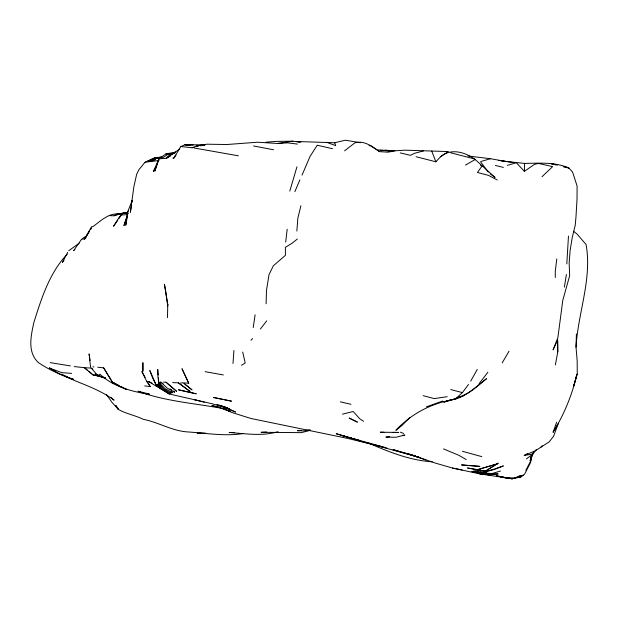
<?xml version="1.0" encoding="UTF-8"?>
<svg xmlns="http://www.w3.org/2000/svg" width="619" height="619" viewBox="0 0 619 619"><rect width="100%" height="100%" fill="white"/><g stroke="black" fill="none" stroke-linecap="round" stroke-linejoin="round"><path stroke-width="0.93" d="M551.869 166.441L538.244 163.401L534.406 164.414L524.417 171.316L524.564 163.416L502.079 161.041M167.478 317.679L167.772 303.914L167.71 306.25M266.108 303.743L266.464 290.566L269.01 274.604L273.35 265.814L285.421 255.299L285.374 247.337L291.905 243.352L297.36 239.027M556.674 422.189L553.123 432.17C564.164 414.359 572.273 394.566 576.939 374.124L573.612 386.271L577.264 374.077L577.171 360.776L576.026 347.166L576.413 333.997M232.992 363.477L233.912 350.478M576.026 347.174C577.898 312.997 592.298 278.898 586.061 244.482L577.047 234.059L573.504 231.251M568.474 236.071L566.803 263.926M296.857 231.08L297.855 218.097L300.927 205.732M285.699 242.106L287.17 229.262M556.767 258.951L555.258 271.633L555.289 277.467M131.932 202.235L132.218 200.401L127.413 212.472L125.75 225.27L127.243 217.06M253.225 327.528L255.105 314.816M131.507 204.982L130.369 212.309L133.836 186.884L136.652 174.341L138.749 169.946L144.838 162.433L153.179 158.34L157.891 157.737M564.366 287.154L566.393 274.573M174.953 152.986L168.933 155.593L165.706 158.371L158.913 158.812L154.866 171.014L158.913 158.812L165.962 153.891L175.61 152.104M530.351 461.542L531.512 455.244M555.344 364.955L557.789 351.894L557.611 340.102L553.069 349.859L557.851 337.788L562.795 300.269L569.658 275.749L569.147 262.974L570.153 250.2L572.227 237.626L575.237 225.223L575.972 216.944L577.016 199.318L577.101 186.071L572.567 172.012L568.822 167.973C554.895 161.838 539.366 163.215 524.564 163.416M525.848 470.301L530.545 461.325L531.752 455.066M532.448 453.727L530.514 462.641L524.579 474.162L520.966 476.924L512.137 478.796L479.725 473.852L452.535 468.057L435.227 463.058L411.356 454.803M530.545 461.325L530.197 460.443L531.048 456.868M296.942 166.828L289.8 191.109M127.909 213.416L123.932 225.633L127.251 216.302M530.197 460.443L533.609 451.793M294.845 191.704L299.859 179.912M158.843 159.222L153.365 171.595L156.328 166M302.049 175.115L310.057 156.375L317.245 145.225M158.743 383.826L158.433 377.845M67.664 252.397L62.349 262.417L64.005 260.135M470.695 381.188L477.257 369.45M502.202 362.858L509.066 351.182M553.123 432.17L558.276 423.667L553.556 436.279L549.208 441.85L535.404 450.748L524.254 455.437L532.967 454.021L536.371 449.471M172.863 158.116L173.746 158.162L180.833 146.525L184.849 144.815L204.997 144.769L203.156 145.194M89.453 231.204L84.71 238.965L91.558 226.716L92.835 226.662C100.626 221.107 108.495 212.866 118.949 214.012M90.397 229.657L91.349 228.102L90.366 229.657M127.413 212.472L128.396 210.862M81.747 239.189L84.54 238.965L89.391 231.204M117.757 220.209L113.548 226.26L119.537 216.789L121.44 214.925L118.809 218.7M81.607 239.236L73.56 250.695L74.93 249.442M409.971 417.454L401.979 425.454L395.874 430.313C411.558 413.407 432.325 402.868 455.004 399.309L462.439 392.608L468.498 384.461M173.746 158.162L176.067 155.114M479.106 383.618L487.849 372.29M260.351 329.053L266.719 320.851M540.929 447.189L542.167 445.719M158.897 382.821L160.801 382.109L163.122 383.788M416.045 156.723L435.892 161.791L440.519 156.793L447.351 152.173M250.989 340.272L252.552 338.608M542.012 176.74L552.62 166.604M67.27 254.123C49.443 272.786 41.357 298.606 33.797 322.754C30.981 335.838 27.19 352.041 38.262 362.479C49.04 369.868 61.204 375.284 73.591 379.37L64.26 376.174M84.54 238.965L85.956 237.828M344.566 150.843L354.788 142.919C364.088 139.933 372.429 146.703 379.617 151.647L387.889 152.173L396.624 150.68L405.128 150.177L448.435 151.57M526.46 458.849L532.967 454.021M85.267 367.732L91.256 368.112L97.934 375.748L99.953 374.286C113.47 386.821 131.615 391.518 149.334 394.342M79.24 243.19L68.732 250.718M179.642 149.047L166.349 158.294L170.403 156.073M161.644 158.464L167.486 154.588L174.581 152.908M82.652 238.361L86.575 235.909M241.456 365.272L245.232 363.028L242.702 352.018M128.125 213.416L125.843 214.739L127.475 213.787M146.982 162.016L154.998 157.744L161.551 157.094M465.449 165.095L475.113 159.57C465.612 152.135 450.593 147.809 440.519 156.793M524.254 455.437L527.566 453.565M115.049 215.288L113.834 215.822L115.629 215.342M144.838 162.433L151.175 159.748M455.004 399.309C467.26 395.417 476.924 386.635 486.635 378.604C478.704 384.291 471.833 391.966 462.664 395.642M157.427 384.492L158.178 384.182L160.948 386.627M180.833 146.525L192.107 147.779L196.316 146.045L206.808 144.204L226.871 144.521L257.612 142.223L277.459 143.476L287.68 142.842L297.46 144.088M460.969 396.315L453.317 399.348L455.855 398.427M458.393 397.499L464.304 395.355L457.952 397.46M426.414 406.845L442.67 401.027M478.355 471.763L473.659 471.074L483.307 472.893L503.379 465.906L494.132 469.597L485.389 471.152L475.407 470.765M451.591 399.557L444.318 401.963L452.419 399.611M505.089 477.605L512.137 478.796L523.009 475.346L519.209 475.818M147.856 161.869L159.044 160.545M155.369 159.756L149.953 161.412L156.506 158.464L161.783 157.419M523.009 475.346L513.979 478.092L504.005 477.69M481.412 161.358L490.41 158.712L506.535 161.559L504.624 161.42M500.516 471.036L491.509 473.682L481.458 473.605L471.848 471.624L489.559 474.874L498.163 473.922L492.631 473.899M507.332 165.374L516.323 162.766L524.417 171.316M443.676 402.064L452.443 399.595M121.015 213.903L125.51 212.696L116.751 214.298L119.583 214.019M310.204 430.383L301.267 432.635L261.071 432.31L266.681 431.977M423.404 150.974L414.475 153.303L410.529 155.338L400.245 152.916M116.751 214.298L127.235 212.487L115.227 215.188M342.508 414.142L353.186 411.496L359.871 418.877L363.546 421.284M278.001 431.66C262.147 436.542 245.341 433.563 229.131 432.511L234.663 432.549M300.904 142.076L296.377 141.488L334.686 142.757L345.348 140.203L360.436 142.695M114.855 215.219L125.51 212.696M192.107 147.779L193.948 147.345M122.183 214.042L118.384 214.499L127.235 212.487M243.159 433.548C224.813 436.527 205.763 433.099 187.317 431.907C171.703 430.793 158.255 422.197 143.237 419.318C135.298 415.349 126.4 413.918 118.639 409.561L111.923 402.304L106.468 394.496M118.384 214.499L128.04 212.642M512.424 478.216L510.528 478.502L496.423 475.794M514.319 477.93L520.966 476.924M277.459 143.476L292.934 141.186L299.789 142.169M204.997 144.769L196.316 146.045L198.188 145.914M447.212 396.709L434.252 398.597L423.172 395.673M292.934 141.186L276.267 141.387L266.015 142.161M145.109 377.412L141.883 371.586L146.904 381.753L148.637 381.513L151.988 383.215M484.321 473.218L481.458 473.605L489.559 474.874L479.725 473.852L485.257 473.875M159.779 157.497L161.667 157.257M310.057 430.128L303.364 430.855L297.422 430.716L301.058 430.514M389.653 436.681L385.869 437.091L395.889 437.285L404.795 435.056L402.899 435.258M161.652 157.18L154.998 157.744L157.791 157.621M200.069 145.775L201.941 145.643M306.513 430.22L310.15 430.019M159.656 157.536L161.52 157.458M381.064 150.657L386.596 150.479L393.436 151.33M199.906 432.983L197.121 433.052L205.5 433.091M180.655 382.952L183.425 382.913L192.029 389.9L184.949 384.244M121.966 214.87L124.883 214.886M383.958 432.271L380.275 432.224L398.69 432.433L393.166 432.371M172.647 382.612L178.373 382.828L190.002 391.432L178.373 382.828M392.632 150.727L384.948 150.355L394.968 150.564M193.182 145.039L184.849 144.815L190.59 145.179M384.948 150.355L393.282 150.61L380.584 150.208M467.918 155.996L490.41 158.712M87.256 370.108L84.339 367.671L74.21 366.564M500.825 476.924L503.587 477.056M92.927 366.85L93.926 366.897M163.578 382.109L166.085 382.24L176.593 391.332L166.085 382.24M109.462 215.582L113.254 215.807M378.341 149.899L391.231 151.284M184.06 382.913L188.733 383.246L182.056 368.839L188.733 383.246M71.618 373.396L61.73 372.623L52.453 369.187M369.025 145.55L370.796 145.689M498.705 160.437L513.035 162.464M483.307 472.893L491.509 473.682L488.693 473.272M97.779 367.229L103.659 367.864L112.766 382.844L103.659 367.864M144.645 385.923L150.193 386.55L147.879 382.395M194.242 148.011L238.385 155.81M225.27 408.966C196.115 403.356 166.031 401.646 137.998 391.223L147.183 393.514M480.236 472.034L482.116 472.312M483.996 472.583L486.813 472.993M50.209 362.618L70.365 365.914M205.121 371.663L223.327 374.944M149.574 394.257L145.829 393.638L149.411 394.272M505.143 477.613L510.528 478.502L505.893 477.551M100.541 376.306L93.074 374.975L84.339 367.671M253.542 145.968L273.528 149.775M216.89 404.393L229.587 408.865L212.302 403.805L169.258 393.986L160.398 388.771L156.514 384.724L159.54 386.883M102.692 376.909L93.074 374.975L88.71 371.323M219.296 407.109L211.868 405.615L221.354 408.145L230.647 411.527L222.933 408.602L232.086 412.556L250.865 418.459L348.574 438.608L382.627 447.011L374.031 444.666L375.601 445.123M432.31 461.805C410.103 460.459 388.778 451.924 368.607 443.08M452.535 468.057L462.161 469.983M505.646 477.481L507.503 477.86M509.352 478.232L512.137 478.796M557.564 165.049L551.328 163.772L555.932 164.878M317.555 145.295L332.519 148.699M340.257 401.824L350.981 404.292M196.355 400.184L194.761 399.812L204.285 402.172M496.376 475.717L502.45 477.164M563.298 166.65L568.822 167.973L563.646 166.581M383.501 447.243L386.968 448.102M495.378 165.42L503.379 167.416M450.81 152.823L474.587 158.975L495.038 177.467L490.225 173.815M450.756 389.575L462.439 392.608M105.687 378.495L97.934 375.748L105.261 377.691M385.126 447.483L342.539 435.714L359.856 440.627L350.416 437.927M462.463 451.305L481.791 456.629M97.694 374.851L94.955 374.093L98.351 375.253M400.888 451.901L393.026 449.611L409.445 454.408M401.746 452.156L409.461 454.416M351.994 438.353L336.287 433.733L361.372 441.339L419.728 457.518L410.32 454.671L418.111 457.24M97.934 375.748L105.609 378.186M408.819 453.889L425.864 460.018M443.544 448.914L458.841 455.305L466.246 459.592M326.422 142.2L335.699 145.658L334.686 142.757M219.041 405.221L235.56 412.068L224.844 406.954M220.263 405.669L227.97 408.617L224.689 406.969M400.431 432.194L403.611 433.47M161.629 388.701L156.576 386.442L148.637 381.513M65.823 376.685C82.048 384.198 99.636 389.32 114.097 400.168L110.685 397.243M221.161 405.584L227.97 408.617M159.16 387.115L155.841 385.451L166.232 391.889M61.668 374.186L67.409 377.087L59.734 373.992L49.404 367.841L55.122 370.827M119.32 385.676L113.617 382.689L119.057 386.039L126.647 389.506L120.945 386.527M497.25 179.982L488.538 175.401L477.427 172.469L482.008 166.047L480.398 165.087M370.874 145.906L379.617 151.647M91.256 368.112L92.788 369.187M170.078 388.833L171.618 389.955M173.165 391.069L174.713 392.191L167.262 388.128L160.801 382.109M160.607 383.765L159.068 382.635L165.405 388.902L172.902 392.756L171.362 391.634M158.193 375.037L157.713 369.419L157.992 377.373L158.913 383.463L160.344 384.623M169.66 392.175L171.092 393.336L163.702 388.987L158.913 383.463M165.799 390.922L169.258 393.986L162.062 388.84L158.178 384.182M480.483 161.698L488.29 172.036M146.904 381.753L150.193 386.55M431.753 151.137L435.892 161.791M90.56 367.129L89.09 353.89L89.376 355.786M89.662 357.681L90.095 360.521M557.789 351.894L557.611 340.102M142.896 362.788L142.904 371.121L142.896 362.788M498.133 463.19L485.389 471.152L467.654 468.01L485.389 471.152L498.133 463.19M497.127 463.91L477.326 469.728L497.127 463.91M169.738 153.698L165.962 153.891L169.691 153.721M479.779 466.37L461.65 464.931L479.779 466.37M231.382 401.135L213.756 397.537L231.382 401.135M196.169 393.785L178.612 389.846L196.169 393.785M349.596 418.243L349.147 418.08L357.434 422.15L349.596 418.243M118.322 409.314L115.761 405.414L118.299 409.352M156.251 385.196L152.761 378.209L149.821 370.51L156.251 385.196M165.637 290.837L164.414 284.183L167.664 304.71L165.637 290.837"/></g></svg>
